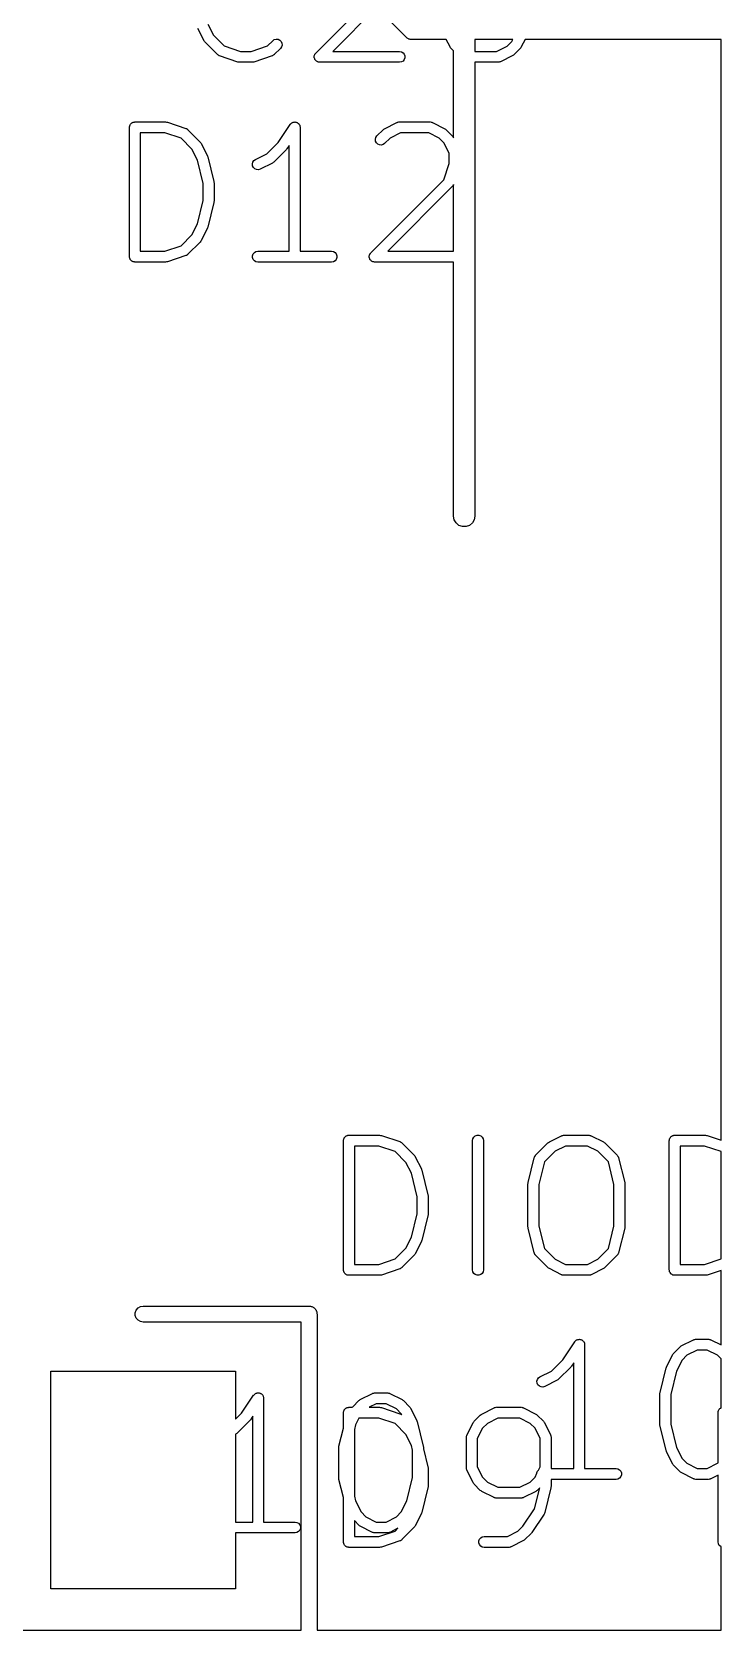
# Model space of a CAD drawing. Extents: x -2.2 to 89.1, y -78.6 to 9.2.
# Drawn here: x 46.46 to 52.9, y -34.4 to -19.48 of the extents above; entities that cross this region are included whole.
import ezdxf

# ---------------------------------------------------------------- set-up
doc = ezdxf.new("R2010")
doc.units = 0
doc.header["$MEASUREMENT"] = 0
doc.layers.add('BLACK', color=7, linetype='CONTINUOUS')

msp = doc.modelspace()

# ---------------------------------------------------------------- linework, layer by layer
at = {"layer": 'Black'}
for p, q in [((49.1129, -19.6766), (49.6094, -19.1801)), ((49.6813, -19.252), (49.2715, -19.6617)), ((49.9646, -19.5354), (49.6813, -19.252)), ((48.0693, -19.5629), (48.0118, -19.448)), ((48.1052, -19.4076), (48.1565, -19.5101)), ((48.1565, -19.5101), (48.2571, -19.6107)), ((49.9664, -19.5366), (49.9646, -19.5354)), ((49.9679, -19.5383), (49.9664, -19.5366)), ((49.9735, -19.5416), (49.9679, -19.5383)), ((49.9789, -19.5453), (49.9735, -19.5416)), ((48.0741, -19.5695), (48.0693, -19.5629)), ((48.0788, -19.5761), (48.0741, -19.5695)), ((48.1937, -19.691), (48.0788, -19.5761)), ((48.1961, -19.6927), (48.1937, -19.691)), ((48.198, -19.6949), (48.1961, -19.6927)), ((48.2571, -19.6107), (48.4102, -19.6617)), ((48.4102, -19.6617), (48.5086, -19.6617)), ((48.5086, -19.6617), (48.6618, -19.6107)), ((48.6618, -19.6107), (48.7108, -19.5617)), ((48.7108, -19.5617), (48.7252, -19.5516)), ((48.7228, -19.6927), (48.7208, -19.6949)), ((48.7252, -19.691), (48.7228, -19.6927)), ((48.7252, -19.5516), (48.7423, -19.547)), ((48.7826, -19.6336), (48.7252, -19.691)), ((48.7423, -19.547), (48.7598, -19.5486)), ((48.7598, -19.5486), (48.7758, -19.556)), ((48.7758, -19.556), (48.7883, -19.5685)), ((48.7927, -19.6191), (48.7826, -19.6336)), ((48.7883, -19.5685), (48.7958, -19.5845)), ((48.7973, -19.6021), (48.7927, -19.6191)), ((48.7958, -19.5845), (48.7973, -19.6021)), ((49.1011, -19.6975), (49.1028, -19.6911)), ((49.1028, -19.6911), (49.1041, -19.6893)), ((49.1041, -19.6893), (49.1049, -19.6871)), ((49.1049, -19.6871), (49.1091, -19.6821)), ((49.1091, -19.6821), (49.1129, -19.6766)), ((49.2715, -19.6617), (49.8957, -19.6617)), ((49.8957, -19.6617), (49.9131, -19.6648)), ((49.9131, -19.6648), (49.9284, -19.6736)), ((49.9284, -19.6736), (49.9397, -19.6871)), ((49.9397, -19.6871), (49.9458, -19.7037)), ((49.981, -19.5459), (49.9789, -19.5453)), ((49.9829, -19.547), (49.981, -19.5459)), ((49.9893, -19.5481), (49.9829, -19.547)), ((49.9956, -19.5498), (49.9893, -19.5481)), ((49.9978, -19.5496), (49.9956, -19.5498)), ((50, -19.55), (49.9978, -19.5496)), ((50.3322, -19.55), (50, -19.55)), ((50.3674, -19.6204), (50.3322, -19.55)), ((50.3722, -19.6269), (50.3674, -19.6204)), ((50.3769, -19.6336), (50.3722, -19.6269)), ((50.4, -19.6567), (50.3769, -19.6336)), ((50.4, -20.4677), (50.4, -19.6567)), ((50.6, -19.55), (50.6, -19.6617)), ((50.9544, -19.55), (50.6, -19.55)), ((50.6, -19.6617), (50.803, -19.6617)), ((50.803, -19.6617), (50.8998, -19.6133)), ((50.8998, -19.6133), (50.9456, -19.5676)), ((50.9456, -19.5676), (50.9544, -19.55)), ((50.9658, -19.691), (50.9591, -19.6957)), ((51.0233, -19.6336), (50.9658, -19.691)), ((51.0279, -19.6269), (51.0233, -19.6336)), ((51.0328, -19.6204), (51.0279, -19.6269)), ((51.068, -19.55), (51.0328, -19.6204)), ((52.9, -19.55), (51.068, -19.55)), ((52.9, -29.826), (52.9, -19.55)), ((48.2033, -19.6977), (48.198, -19.6949)), ((48.2081, -19.7011), (48.2033, -19.6977)), ((48.211, -19.7019), (48.2081, -19.7011)), ((48.2136, -19.7033), (48.211, -19.7019)), ((48.3859, -19.7607), (48.2136, -19.7033)), ((48.394, -19.7619), (48.3859, -19.7607)), ((48.402, -19.7633), (48.394, -19.7619)), ((48.5169, -19.7633), (48.402, -19.7633)), ((48.5249, -19.7619), (48.5169, -19.7633)), ((48.5329, -19.7607), (48.5249, -19.7619)), ((48.7053, -19.7033), (48.5329, -19.7607)), ((48.7079, -19.7019), (48.7053, -19.7033)), ((48.7107, -19.7011), (48.7079, -19.7019)), ((48.7156, -19.6977), (48.7107, -19.7011)), ((48.7208, -19.6949), (48.7156, -19.6977)), ((49.0983, -19.7081), (49.0988, -19.706)), ((49.0988, -19.7147), (49.0983, -19.7081)), ((49.0988, -19.7037), (49.1011, -19.6975)), ((49.0988, -19.706), (49.0988, -19.7037)), ((49.0988, -19.7214), (49.0988, -19.7147)), ((49.0996, -19.7235), (49.0988, -19.7214)), ((49.0998, -19.7257), (49.0996, -19.7235)), ((49.1026, -19.7317), (49.0998, -19.7257)), ((49.1049, -19.7379), (49.1026, -19.7317)), ((49.1063, -19.7397), (49.1049, -19.7379)), ((49.1072, -19.7417), (49.1063, -19.7397)), ((49.1119, -19.7464), (49.1072, -19.7417)), ((49.1162, -19.7515), (49.1119, -19.7464)), ((49.1181, -19.7526), (49.1162, -19.7515)), ((49.1197, -19.7542), (49.1181, -19.7526)), ((49.1257, -19.757), (49.1197, -19.7542)), ((49.1315, -19.7603), (49.1257, -19.757)), ((49.1337, -19.7607), (49.1315, -19.7603)), ((49.1357, -19.7616), (49.1337, -19.7607)), ((49.1423, -19.7622), (49.1357, -19.7616)), ((49.1489, -19.7633), (49.1423, -19.7622)), ((49.8957, -19.7633), (49.1489, -19.7633)), ((49.9131, -19.7603), (49.8957, -19.7633)), ((49.9284, -19.7515), (49.9131, -19.7603)), ((49.9397, -19.7379), (49.9284, -19.7515)), ((49.9458, -19.7214), (49.9397, -19.7379)), ((49.9458, -19.7037), (49.9458, -19.7214)), ((50.815, -19.7633), (50.6, -19.7633)), ((50.6, -19.7633), (50.6, -24)), ((50.8179, -19.7628), (50.815, -19.7633)), ((50.8208, -19.763), (50.8179, -19.7628)), ((50.8265, -19.7613), (50.8208, -19.763)), ((50.8324, -19.7603), (50.8265, -19.7613)), ((50.8349, -19.7588), (50.8324, -19.7603)), ((50.8377, -19.758), (50.8349, -19.7588)), ((50.9526, -19.7005), (50.8377, -19.758)), ((50.9591, -19.6957), (50.9526, -19.7005)), ((47.3715, -20.371), (47.3722, -20.3667)), ((47.3715, -21.5775), (47.3715, -20.371)), ((47.3722, -20.3622), (47.3738, -20.3581)), ((47.3722, -20.3667), (47.3722, -20.3622)), ((47.3738, -20.3581), (47.3745, -20.3537)), ((47.3745, -20.3537), (47.3767, -20.3498)), ((47.3767, -20.3498), (47.3783, -20.3456)), ((47.3783, -20.3456), (47.3811, -20.3422)), ((47.3811, -20.3422), (47.3833, -20.3384)), ((47.3833, -20.3384), (47.3868, -20.3355)), ((47.3868, -20.3355), (47.3896, -20.3321)), ((47.3896, -20.3321), (47.3935, -20.3299)), ((47.3935, -20.3299), (47.3969, -20.3271)), ((47.3969, -20.3271), (47.401, -20.3255)), ((47.401, -20.3255), (47.4049, -20.3233)), ((47.4049, -20.3233), (47.4093, -20.3225)), ((47.4093, -20.3225), (47.4134, -20.321)), ((47.4134, -20.321), (47.4179, -20.321)), ((47.4179, -20.321), (47.4223, -20.3202)), ((47.4223, -20.3202), (47.7095, -20.3202)), ((47.4731, -20.4218), (47.4731, -21.5267)), ((47.7013, -20.4218), (47.4731, -20.4218)), ((47.8544, -20.4729), (47.7013, -20.4218)), ((47.7095, -20.3202), (47.7175, -20.3217)), ((47.7175, -20.3217), (47.7256, -20.3229)), ((47.7256, -20.3229), (47.8979, -20.3803)), ((47.8979, -20.3803), (47.9005, -20.3817)), ((47.9005, -20.3817), (47.9033, -20.3825)), ((47.9033, -20.3825), (47.9082, -20.3859)), ((47.9082, -20.3859), (47.9135, -20.3887)), ((47.9135, -20.3887), (47.9154, -20.3909)), ((47.9154, -20.3909), (47.9178, -20.3926)), ((47.9178, -20.3926), (48.0327, -20.5075)), ((48.7616, -20.511), (48.8738, -20.3429)), ((48.8738, -20.3429), (48.8757, -20.3408)), ((48.8757, -20.3408), (48.8771, -20.3384)), ((48.8771, -20.3384), (48.8818, -20.3345)), ((48.8818, -20.3345), (48.8859, -20.3301)), ((48.8859, -20.3301), (48.8885, -20.3289)), ((48.8885, -20.3289), (48.8906, -20.3271)), ((48.8906, -20.3271), (48.8963, -20.325)), ((48.8963, -20.325), (48.9018, -20.3223)), ((48.9018, -20.3223), (48.9046, -20.322)), ((48.9046, -20.322), (48.9072, -20.321)), ((48.9072, -20.321), (48.9133, -20.321)), ((48.9133, -20.321), (48.9193, -20.3204)), ((48.9193, -20.3204), (48.922, -20.321)), ((48.922, -20.321), (48.9248, -20.321)), ((48.9248, -20.321), (48.9305, -20.3231)), ((48.9305, -20.3231), (48.9364, -20.3245)), ((48.9364, -20.3245), (48.9388, -20.3261)), ((48.9388, -20.3261), (48.9414, -20.3271)), ((48.9414, -20.3271), (48.9461, -20.331)), ((48.9461, -20.331), (48.9511, -20.3343)), ((48.9511, -20.3343), (48.9528, -20.3366)), ((48.9528, -20.3366), (48.9549, -20.3384)), ((48.9549, -20.3384), (48.958, -20.3436)), ((48.958, -20.3436), (48.9616, -20.3485)), ((48.9616, -20.3485), (48.9624, -20.3512)), ((48.9624, -20.3512), (48.9638, -20.3537)), ((48.9638, -20.3537), (48.9648, -20.3596)), ((48.9648, -20.3596), (48.9665, -20.3655)), ((48.9665, -20.3655), (48.9663, -20.3683)), ((48.9663, -20.3683), (48.9668, -20.371)), ((48.9668, -20.371), (48.9668, -21.5267)), ((49.6844, -20.45), (49.7419, -20.3926)), ((49.7419, -20.3926), (49.7486, -20.3879)), ((49.7486, -20.3879), (49.7551, -20.3831)), ((49.7551, -20.3831), (49.87, -20.3256)), ((49.9047, -20.4218), (49.8079, -20.4703)), ((49.87, -20.3256), (49.8728, -20.3248)), ((49.8728, -20.3248), (49.8753, -20.3233)), ((49.8753, -20.3233), (49.8812, -20.3223)), ((49.8812, -20.3223), (49.8869, -20.3206)), ((49.8869, -20.3206), (49.8898, -20.3208)), ((49.8898, -20.3208), (49.8927, -20.3202)), ((49.8927, -20.3202), (50.18, -20.3202)), ((50.168, -20.4218), (49.9047, -20.4218)), ((50.2648, -20.4703), (50.168, -20.4218)), ((50.18, -20.3202), (50.1829, -20.3208)), ((50.1829, -20.3208), (50.1858, -20.3206)), ((50.1858, -20.3206), (50.1915, -20.3223)), ((50.1915, -20.3223), (50.1974, -20.3233)), ((50.1974, -20.3233), (50.1999, -20.3248)), ((50.1999, -20.3248), (50.2027, -20.3256)), ((50.2027, -20.3256), (50.3176, -20.3831)), ((50.3176, -20.3831), (50.3241, -20.3879)), ((50.3241, -20.3879), (50.3308, -20.3926)), ((50.3308, -20.3926), (50.3883, -20.45)), ((47.955, -20.5735), (47.8544, -20.4729)), ((48.0063, -20.676), (47.955, -20.5735)), ((48.0327, -20.5075), (48.0374, -20.5142)), ((48.0374, -20.5142), (48.0422, -20.5207)), ((48.0422, -20.5207), (48.0997, -20.6356)), ((48.6561, -20.6166), (48.7616, -20.511)), ((48.837, -20.5793), (48.7221, -20.6942)), ((48.8399, -20.5752), (48.837, -20.5793)), ((48.8434, -20.5716), (48.8399, -20.5752)), ((48.8652, -20.5388), (48.8434, -20.5716)), ((48.8652, -21.5267), (48.8652, -20.5388)), ((49.6698, -20.4815), (49.6743, -20.4645)), ((49.6713, -20.4991), (49.6698, -20.4815)), ((49.6787, -20.5151), (49.6713, -20.4991)), ((49.6743, -20.4645), (49.6844, -20.45)), ((49.6912, -20.5276), (49.6787, -20.5151)), ((49.7072, -20.535), (49.6912, -20.5276)), ((49.7248, -20.5366), (49.7072, -20.535)), ((49.7418, -20.532), (49.7248, -20.5366)), ((49.7563, -20.5219), (49.7418, -20.532)), ((49.8079, -20.4703), (49.7563, -20.5219)), ((50.3106, -20.516), (50.2648, -20.4703)), ((50.359, -20.6128), (50.3106, -20.516)), ((50.3883, -20.45), (50.3929, -20.4567)), ((50.3929, -20.4567), (50.3978, -20.4632)), ((50.3978, -20.4632), (50.4, -20.4677)), ((48.0609, -20.8944), (48.0063, -20.676)), ((48.0997, -20.6356), (48.1013, -20.6409)), ((48.1013, -20.6409), (48.1035, -20.646)), ((48.1035, -20.646), (48.161, -20.8758)), ((48.5206, -20.7127), (48.5247, -20.6956)), ((48.5226, -20.7302), (48.5206, -20.7127)), ((48.5305, -20.746), (48.5226, -20.7302)), ((48.5247, -20.6956), (48.5344, -20.6808)), ((48.5344, -20.6808), (48.5486, -20.6703)), ((48.5486, -20.6703), (48.6561, -20.6166)), ((48.7089, -20.7037), (48.594, -20.7612)), ((48.7155, -20.6989), (48.7089, -20.7037)), ((48.7221, -20.6942), (48.7155, -20.6989)), ((50.3079, -20.8607), (50.359, -20.7075)), ((50.359, -20.7075), (50.359, -20.6128)), ((48.161, -20.8758), (48.1614, -20.882)), ((48.1614, -20.882), (48.1625, -20.8881)), ((48.5433, -20.7582), (48.5305, -20.746)), ((48.5595, -20.7652), (48.5433, -20.7582)), ((48.5771, -20.7662), (48.5595, -20.7652)), ((48.594, -20.7612), (48.5771, -20.7662)), ((49.627, -21.5416), (50.3079, -20.8607)), ((48.0609, -21.0542), (48.0609, -20.8944)), ((48.1625, -20.8881), (48.1625, -21.0605)), ((50.3883, -20.924), (49.7855, -21.5267)), ((50.3899, -20.9216), (50.3883, -20.924)), ((50.3921, -20.9197), (50.3899, -20.9216)), ((50.395, -20.9145), (50.3921, -20.9197)), ((50.3984, -20.9096), (50.395, -20.9145)), ((50.3991, -20.9068), (50.3984, -20.9096)), ((50.4, -20.9052), (50.3991, -20.9068)), ((50.4, -21.5267), (50.4, -20.9052)), ((48.0063, -21.2726), (48.0609, -21.0542)), ((48.161, -21.0728), (48.1035, -21.3026)), ((48.1614, -21.0666), (48.161, -21.0728)), ((48.1625, -21.0605), (48.1614, -21.0666)), ((47.955, -21.3751), (48.0063, -21.2726)), ((48.0997, -21.313), (48.0422, -21.4279)), ((48.1013, -21.3077), (48.0997, -21.313)), ((48.1035, -21.3026), (48.1013, -21.3077)), ((47.7013, -21.5267), (47.8544, -21.4757)), ((47.8544, -21.4757), (47.955, -21.3751)), ((48.0327, -21.4411), (47.9178, -21.556)), ((48.0374, -21.4344), (48.0327, -21.4411)), ((48.0422, -21.4279), (48.0374, -21.4344)), ((47.3722, -21.5819), (47.3715, -21.5775)), ((47.3722, -21.5864), (47.3722, -21.5819)), ((47.3738, -21.5905), (47.3722, -21.5864)), ((47.3745, -21.5949), (47.3738, -21.5905)), ((47.3767, -21.5988), (47.3745, -21.5949)), ((47.3783, -21.6029), (47.3767, -21.5988)), ((47.3811, -21.6064), (47.3783, -21.6029)), ((47.3833, -21.6102), (47.3811, -21.6064)), ((47.3868, -21.6131), (47.3833, -21.6102)), ((47.3896, -21.6165), (47.3868, -21.6131)), ((47.3935, -21.6187), (47.3896, -21.6165)), ((47.3969, -21.6215), (47.3935, -21.6187)), ((47.401, -21.6231), (47.3969, -21.6215)), ((47.4049, -21.6253), (47.401, -21.6231)), ((47.4093, -21.6261), (47.4049, -21.6253)), ((47.4134, -21.6276), (47.4093, -21.6261)), ((47.4179, -21.6276), (47.4134, -21.6276)), ((47.4223, -21.6283), (47.4179, -21.6276)), ((47.7095, -21.6283), (47.4223, -21.6283)), ((47.4731, -21.5267), (47.7013, -21.5267)), ((47.7175, -21.6269), (47.7095, -21.6283)), ((47.7256, -21.6257), (47.7175, -21.6269)), ((47.8979, -21.5683), (47.7256, -21.6257)), ((47.9005, -21.5669), (47.8979, -21.5683)), ((47.9033, -21.5661), (47.9005, -21.5669)), ((47.9082, -21.5627), (47.9033, -21.5661)), ((47.9135, -21.5599), (47.9082, -21.5627)), ((47.9154, -21.5577), (47.9135, -21.5599)), ((47.9178, -21.556), (47.9154, -21.5577)), ((48.5213, -21.5687), (48.5273, -21.5521)), ((48.5213, -21.5864), (48.5213, -21.5687)), ((48.5273, -21.6029), (48.5213, -21.5864)), ((48.5273, -21.5521), (48.5387, -21.5386)), ((48.5387, -21.6165), (48.5273, -21.6029)), ((48.5387, -21.5386), (48.5539, -21.5298)), ((48.5539, -21.6253), (48.5387, -21.6165)), ((48.5539, -21.5298), (48.5713, -21.5267)), ((48.5713, -21.6283), (48.5539, -21.6253)), ((48.5713, -21.5267), (48.8652, -21.5267)), ((49.2607, -21.6283), (48.5713, -21.6283)), ((48.9668, -21.5267), (49.2607, -21.5267)), ((49.2607, -21.5267), (49.2781, -21.5298)), ((49.2781, -21.6253), (49.2607, -21.6283)), ((49.2781, -21.5298), (49.2934, -21.5386)), ((49.2934, -21.6165), (49.2781, -21.6253)), ((49.2934, -21.5386), (49.3047, -21.5521)), ((49.3047, -21.6029), (49.2934, -21.6165)), ((49.3047, -21.5521), (49.3108, -21.5687)), ((49.3108, -21.5864), (49.3047, -21.6029)), ((49.3108, -21.5687), (49.3108, -21.5864)), ((49.6123, -21.5731), (49.6129, -21.571)), ((49.6129, -21.5797), (49.6123, -21.5731)), ((49.6129, -21.5687), (49.6151, -21.5625)), ((49.6129, -21.571), (49.6129, -21.5687)), ((49.6129, -21.5864), (49.6129, -21.5797)), ((49.6136, -21.5885), (49.6129, -21.5864)), ((49.6138, -21.5907), (49.6136, -21.5885)), ((49.6166, -21.5967), (49.6138, -21.5907)), ((49.6151, -21.5625), (49.6169, -21.5561)), ((49.6189, -21.6029), (49.6166, -21.5967)), ((49.6169, -21.5561), (49.6181, -21.5543)), ((49.6181, -21.5543), (49.6189, -21.5521)), ((49.6189, -21.5521), (49.6232, -21.5471)), ((49.6203, -21.6047), (49.6189, -21.6029)), ((49.6213, -21.6067), (49.6203, -21.6047)), ((49.626, -21.6114), (49.6213, -21.6067)), ((49.6232, -21.5471), (49.627, -21.5416)), ((49.6303, -21.6165), (49.626, -21.6114)), ((49.6322, -21.6176), (49.6303, -21.6165)), ((49.6338, -21.6192), (49.6322, -21.6176)), ((49.6398, -21.622), (49.6338, -21.6192)), ((49.6455, -21.6253), (49.6398, -21.622)), ((49.6477, -21.6257), (49.6455, -21.6253)), ((49.6498, -21.6266), (49.6477, -21.6257)), ((49.6564, -21.6272), (49.6498, -21.6266)), ((49.6629, -21.6283), (49.6564, -21.6272)), ((50.4, -21.6283), (49.6629, -21.6283)), ((49.7855, -21.5267), (50.4, -21.5267)), ((50.4, -24), (50.4, -21.6283)), ((50.406, -24.0342), (50.4, -24)), ((50.6, -24), (50.594, -24.0342)), ((50.4234, -24.0643), (50.406, -24.0342)), ((50.45, -24.0866), (50.4234, -24.0643)), ((50.4826, -24.0985), (50.45, -24.0866)), ((50.5174, -24.0985), (50.4826, -24.0985)), ((50.55, -24.0866), (50.5174, -24.0985)), ((50.5766, -24.0643), (50.55, -24.0866)), ((50.594, -24.0342), (50.5766, -24.0643)), ((49.3715, -29.831), (49.3722, -29.8267)), ((49.3715, -31.0375), (49.3715, -29.831)), ((49.3722, -29.8222), (49.3738, -29.8181)), ((49.3722, -29.8267), (49.3722, -29.8222)), ((49.3738, -29.8181), (49.3745, -29.8137)), ((49.3745, -29.8137), (49.3767, -29.8098)), ((49.3767, -29.8098), (49.3783, -29.8056)), ((49.3783, -29.8056), (49.3811, -29.8022)), ((49.3811, -29.8022), (49.3833, -29.7984)), ((49.3833, -29.7984), (49.3868, -29.7955)), ((49.3868, -29.7955), (49.3896, -29.7921)), ((49.3896, -29.7921), (49.3935, -29.7899)), ((49.3935, -29.7899), (49.3969, -29.7871)), ((49.3969, -29.7871), (49.401, -29.7855)), ((49.401, -29.7855), (49.4049, -29.7833)), ((49.4049, -29.7833), (49.4093, -29.7825)), ((49.4093, -29.7825), (49.4134, -29.781)), ((49.4134, -29.781), (49.4179, -29.781)), ((49.4179, -29.781), (49.4223, -29.7802)), ((49.4223, -29.7802), (49.7095, -29.7802)), ((49.7095, -29.7802), (49.7175, -29.7817)), ((49.7175, -29.7817), (49.7256, -29.7829)), ((49.7256, -29.7829), (49.8979, -29.8403)), ((50.578, -29.831), (50.581, -29.8137)), ((50.578, -31.0375), (50.578, -29.831)), ((50.581, -29.8137), (50.5898, -29.7984)), ((50.5898, -29.7984), (50.6034, -29.7871)), ((50.6034, -29.7871), (50.6199, -29.781)), ((50.6199, -29.781), (50.6376, -29.781)), ((50.6376, -29.781), (50.6542, -29.7871)), ((50.6542, -29.7871), (50.6677, -29.7984)), ((50.6677, -29.7984), (50.6765, -29.8137)), ((50.6765, -29.8137), (50.6796, -29.831)), ((50.6796, -29.831), (50.6796, -31.0375)), ((51.2955, -29.8431), (51.4104, -29.7856)), ((51.4104, -29.7856), (51.4132, -29.7848)), ((51.4132, -29.7848), (51.4157, -29.7833)), ((51.4157, -29.7833), (51.4216, -29.7823)), ((51.4216, -29.7823), (51.4273, -29.7806)), ((51.4273, -29.7806), (51.4302, -29.7808)), ((51.4302, -29.7808), (51.4331, -29.7802)), ((51.4331, -29.7802), (51.6629, -29.7802)), ((51.6629, -29.7802), (51.6658, -29.7808)), ((51.6658, -29.7808), (51.6687, -29.7806)), ((51.6687, -29.7806), (51.6744, -29.7823)), ((51.6744, -29.7823), (51.6803, -29.7833)), ((51.6803, -29.7833), (51.6828, -29.7848)), ((51.6828, -29.7848), (51.6856, -29.7856)), ((51.6856, -29.7856), (51.8005, -29.8431)), ((52.4164, -29.831), (52.4172, -29.8267)), ((52.4164, -31.0375), (52.4164, -29.831)), ((52.4172, -29.8222), (52.4187, -29.8181)), ((52.4172, -29.8267), (52.4172, -29.8222)), ((52.4187, -29.8181), (52.4195, -29.8137)), ((52.4195, -29.8137), (52.4217, -29.8098)), ((52.4217, -29.8098), (52.4232, -29.8056)), ((52.4232, -29.8056), (52.4261, -29.8022)), ((52.4261, -29.8022), (52.4283, -29.7984)), ((52.4283, -29.7984), (52.4317, -29.7955)), ((52.4317, -29.7955), (52.4346, -29.7921)), ((52.4346, -29.7921), (52.4384, -29.7899)), ((52.4384, -29.7899), (52.4418, -29.7871)), ((52.4418, -29.7871), (52.446, -29.7855)), ((52.446, -29.7855), (52.4499, -29.7833)), ((52.4499, -29.7833), (52.4542, -29.7825)), ((52.4542, -29.7825), (52.4584, -29.781)), ((52.4584, -29.781), (52.4629, -29.781)), ((52.4629, -29.781), (52.4672, -29.7802)), ((52.4672, -29.7802), (52.7545, -29.7802)), ((52.7545, -29.7802), (52.7625, -29.7817)), ((52.7625, -29.7817), (52.7706, -29.7829)), ((52.7706, -29.7829), (52.9, -29.826)), ((49.4731, -29.8818), (49.4731, -30.9867)), ((49.7013, -29.8818), (49.4731, -29.8818)), ((49.8544, -29.9329), (49.7013, -29.8818)), ((49.955, -30.0335), (49.8544, -29.9329)), ((49.8979, -29.8403), (49.9005, -29.8417)), ((49.9005, -29.8417), (49.9033, -29.8425)), ((49.9033, -29.8425), (49.9082, -29.8459)), ((49.9082, -29.8459), (49.9135, -29.8487)), ((49.9135, -29.8487), (49.9154, -29.8509)), ((49.9154, -29.8509), (49.9178, -29.8526)), ((49.9178, -29.8526), (50.0327, -29.9675)), ((50.0327, -29.9675), (50.0374, -29.9742)), ((50.0374, -29.9742), (50.0422, -29.9807)), ((50.0422, -29.9807), (50.0997, -30.0956)), ((51.154, -29.9911), (51.156, -29.9866)), ((51.156, -29.9866), (51.1572, -29.9819)), ((51.1572, -29.9819), (51.1595, -29.9786)), ((51.1595, -29.9786), (51.1612, -29.975)), ((51.1612, -29.975), (51.1646, -29.9715)), ((51.1646, -29.9715), (51.1674, -29.9675)), ((51.1674, -29.9675), (51.2823, -29.8526)), ((51.3483, -29.9302), (51.2492, -30.0294)), ((51.2823, -29.8526), (51.2889, -29.8479)), ((51.2889, -29.8479), (51.2955, -29.8431)), ((51.4451, -29.8818), (51.3483, -29.9302)), ((51.6509, -29.8818), (51.4451, -29.8818)), ((51.7477, -29.9303), (51.6509, -29.8818)), ((51.8468, -30.0294), (51.7477, -29.9303)), ((51.8005, -29.8431), (51.8071, -29.8479)), ((51.8071, -29.8479), (51.8137, -29.8526)), ((51.8137, -29.8526), (51.9286, -29.9675)), ((51.9286, -29.9675), (51.9314, -29.9715)), ((51.9314, -29.9715), (51.9348, -29.975)), ((51.9348, -29.975), (51.9364, -29.9786)), ((51.9364, -29.9786), (51.9388, -29.9819)), ((51.9388, -29.9819), (51.94, -29.9866)), ((51.94, -29.9866), (51.942, -29.9911)), ((52.518, -29.8818), (52.518, -30.9867)), ((52.7463, -29.8818), (52.518, -29.8818)), ((52.8994, -29.9329), (52.7463, -29.8818)), ((52.9, -29.9335), (52.8994, -29.9329)), ((52.9, -30.9351), (52.9, -29.9335)), ((50.0063, -30.136), (49.955, -30.0335)), ((50.0609, -30.3544), (50.0063, -30.136)), ((50.0997, -30.0956), (50.1013, -30.1009)), ((50.1013, -30.1009), (50.1035, -30.106)), ((50.1035, -30.106), (50.161, -30.3358)), ((51.0966, -30.2209), (51.154, -29.9911)), ((51.2492, -30.0294), (51.1966, -30.2395)), ((51.8994, -30.2395), (51.8468, -30.0294)), ((51.942, -29.9911), (51.9994, -30.2209)), ((51.095, -30.2332), (51.0961, -30.2271)), ((51.095, -30.6354), (51.095, -30.2332)), ((51.0961, -30.2271), (51.0966, -30.2209)), ((51.1966, -30.2395), (51.1966, -30.6291)), ((51.8994, -30.6291), (51.8994, -30.2395)), ((51.9994, -30.2209), (51.9999, -30.2271)), ((51.9999, -30.2271), (52.001, -30.2332)), ((52.001, -30.2332), (52.001, -30.6354)), ((50.0609, -30.5142), (50.0609, -30.3544)), ((50.161, -30.3358), (50.1614, -30.342)), ((50.1614, -30.342), (50.1625, -30.3481)), ((50.1625, -30.3481), (50.1625, -30.5205)), ((50.0063, -30.7326), (50.0609, -30.5142)), ((50.161, -30.5328), (50.1035, -30.7626)), ((50.1614, -30.5266), (50.161, -30.5328)), ((50.1625, -30.5205), (50.1614, -30.5266)), ((49.955, -30.8351), (50.0063, -30.7326)), ((51.0961, -30.6415), (51.095, -30.6354)), ((51.0966, -30.6477), (51.0961, -30.6415)), ((51.154, -30.8775), (51.0966, -30.6477)), ((51.1966, -30.6291), (51.2492, -30.8392)), ((51.8468, -30.8392), (51.8994, -30.6291)), ((51.9994, -30.6477), (51.942, -30.8775)), ((51.9999, -30.6415), (51.9994, -30.6477)), ((52.001, -30.6354), (51.9999, -30.6415)), ((49.8544, -30.9357), (49.955, -30.8351)), ((50.0997, -30.773), (50.0422, -30.8879)), ((50.1013, -30.7677), (50.0997, -30.773)), ((50.1035, -30.7626), (50.1013, -30.7677)), ((51.156, -30.882), (51.154, -30.8775)), ((51.1572, -30.8867), (51.156, -30.882)), ((51.2492, -30.8392), (51.3483, -30.9383)), ((51.7477, -30.9383), (51.8468, -30.8392)), ((51.94, -30.882), (51.9388, -30.8867)), ((51.942, -30.8775), (51.94, -30.882)), ((49.4731, -30.9867), (49.7013, -30.9867)), ((49.7013, -30.9867), (49.8544, -30.9357)), ((49.8979, -31.0283), (49.7256, -31.0857)), ((49.9005, -31.0269), (49.8979, -31.0283)), ((49.9033, -31.0261), (49.9005, -31.0269)), ((49.9082, -31.0227), (49.9033, -31.0261)), ((49.9135, -31.0199), (49.9082, -31.0227)), ((49.9154, -31.0177), (49.9135, -31.0199)), ((49.9178, -31.016), (49.9154, -31.0177)), ((50.0327, -30.9011), (49.9178, -31.016)), ((50.0374, -30.8944), (50.0327, -30.9011)), ((50.0422, -30.8879), (50.0374, -30.8944)), ((51.1595, -30.8899), (51.1572, -30.8867)), ((51.1612, -30.8936), (51.1595, -30.8899)), ((51.1646, -30.8971), (51.1612, -30.8936)), ((51.1674, -30.9011), (51.1646, -30.8971)), ((51.2823, -31.016), (51.1674, -30.9011)), ((51.2889, -31.0207), (51.2823, -31.016)), ((51.2955, -31.0255), (51.2889, -31.0207)), ((51.4104, -31.083), (51.2955, -31.0255)), ((51.3483, -30.9383), (51.4451, -30.9867)), ((51.4451, -30.9867), (51.6509, -30.9867)), ((51.6509, -30.9867), (51.7477, -30.9383)), ((51.8005, -31.0255), (51.6856, -31.083)), ((51.8071, -31.0207), (51.8005, -31.0255)), ((51.8137, -31.016), (51.8071, -31.0207)), ((51.9286, -30.9011), (51.8137, -31.016)), ((51.9314, -30.8971), (51.9286, -30.9011)), ((51.9348, -30.8936), (51.9314, -30.8971)), ((51.9364, -30.89), (51.9348, -30.8936)), ((51.9388, -30.8867), (51.9364, -30.89)), ((52.518, -30.9867), (52.7463, -30.9867)), ((52.7463, -30.9867), (52.8994, -30.9357)), ((52.8994, -30.9357), (52.9, -30.9351)), ((49.3722, -31.0419), (49.3715, -31.0375)), ((49.3722, -31.0464), (49.3722, -31.0419)), ((49.3738, -31.0505), (49.3722, -31.0464)), ((49.3745, -31.0549), (49.3738, -31.0505)), ((49.3767, -31.0588), (49.3745, -31.0549)), ((49.3783, -31.0629), (49.3767, -31.0588)), ((49.3811, -31.0664), (49.3783, -31.0629)), ((49.3833, -31.0702), (49.3811, -31.0664)), ((49.3868, -31.0731), (49.3833, -31.0702)), ((49.3896, -31.0765), (49.3868, -31.0731)), ((49.3935, -31.0787), (49.3896, -31.0765)), ((49.3969, -31.0815), (49.3935, -31.0787)), ((49.401, -31.0831), (49.3969, -31.0815)), ((49.4049, -31.0853), (49.401, -31.0831)), ((49.4093, -31.0861), (49.4049, -31.0853)), ((49.4134, -31.0876), (49.4093, -31.0861)), ((49.4179, -31.0876), (49.4134, -31.0876)), ((49.4223, -31.0883), (49.4179, -31.0876)), ((49.7095, -31.0883), (49.4223, -31.0883)), ((49.7175, -31.0869), (49.7095, -31.0883)), ((49.7256, -31.0857), (49.7175, -31.0869)), ((50.581, -31.0549), (50.578, -31.0375)), ((50.5898, -31.0702), (50.581, -31.0549)), ((50.6034, -31.0815), (50.5898, -31.0702)), ((50.6199, -31.0876), (50.6034, -31.0815)), ((50.6376, -31.0876), (50.6199, -31.0876)), ((50.6542, -31.0815), (50.6376, -31.0876)), ((50.6677, -31.0702), (50.6542, -31.0815)), ((50.6765, -31.0549), (50.6677, -31.0702)), ((50.6796, -31.0375), (50.6765, -31.0549)), ((51.4132, -31.0838), (51.4104, -31.083)), ((51.4157, -31.0853), (51.4132, -31.0838)), ((51.4216, -31.0863), (51.4157, -31.0853)), ((51.4273, -31.088), (51.4216, -31.0863)), ((51.4302, -31.0878), (51.4273, -31.088)), ((51.4331, -31.0883), (51.4302, -31.0878)), ((51.6629, -31.0883), (51.4331, -31.0883)), ((51.6658, -31.0878), (51.6629, -31.0883)), ((51.6687, -31.088), (51.6658, -31.0878)), ((51.6744, -31.0863), (51.6687, -31.088)), ((51.6803, -31.0853), (51.6744, -31.0863)), ((51.6828, -31.0838), (51.6803, -31.0853)), ((51.6856, -31.083), (51.6828, -31.0838)), ((52.4172, -31.0419), (52.4164, -31.0375)), ((52.4172, -31.0464), (52.4172, -31.0419)), ((52.4187, -31.0505), (52.4172, -31.0464)), ((52.4195, -31.0549), (52.4187, -31.0505)), ((52.4217, -31.0588), (52.4195, -31.0549)), ((52.4232, -31.0629), (52.4217, -31.0588)), ((52.4261, -31.0664), (52.4232, -31.0629)), ((52.4283, -31.0702), (52.4261, -31.0664)), ((52.4317, -31.0731), (52.4283, -31.0702)), ((52.4346, -31.0765), (52.4317, -31.0731)), ((52.4384, -31.0787), (52.4346, -31.0765)), ((52.4418, -31.0815), (52.4384, -31.0787)), ((52.446, -31.0831), (52.4418, -31.0815)), ((52.4499, -31.0853), (52.446, -31.0831)), ((52.4542, -31.0861), (52.4499, -31.0853)), ((52.4584, -31.0876), (52.4542, -31.0861)), ((52.4629, -31.0876), (52.4584, -31.0876)), ((52.4672, -31.0883), (52.4629, -31.0876)), ((52.7545, -31.0883), (52.4672, -31.0883)), ((52.7625, -31.0869), (52.7545, -31.0883)), ((52.7706, -31.0857), (52.7625, -31.0869)), ((52.9, -31.0426), (52.7706, -31.0857)), ((52.9, -31.7387), (52.9, -31.0426)), ((47.4261, -31.437), (47.435, -31.4125)), ((47.4261, -31.463), (47.4261, -31.437)), ((47.435, -31.4875), (47.4261, -31.463)), ((47.435, -31.4125), (47.4518, -31.3925)), ((47.4518, -31.3925), (47.4743, -31.3795)), ((47.4743, -31.3795), (47.5, -31.375)), ((47.5, -31.375), (49.05, -31.375)), ((49.05, -31.375), (49.0565, -31.3761)), ((49.0565, -31.3761), (49.063, -31.3761)), ((49.063, -31.3761), (49.0692, -31.3784)), ((49.0692, -31.3784), (49.0757, -31.3795)), ((49.0757, -31.3795), (49.0813, -31.3828)), ((49.0813, -31.3828), (49.0875, -31.385)), ((49.0875, -31.385), (49.0925, -31.3893)), ((49.0925, -31.3893), (49.0982, -31.3925)), ((49.0982, -31.3925), (49.1024, -31.3976)), ((49.1024, -31.3976), (49.1075, -31.4018)), ((49.1075, -31.4018), (49.1107, -31.4075)), ((49.1107, -31.4075), (49.115, -31.4125)), ((49.115, -31.4125), (49.1172, -31.4187)), ((49.1172, -31.4187), (49.1205, -31.4243)), ((49.1205, -31.4243), (49.1216, -31.4308)), ((49.1216, -31.4308), (49.1239, -31.437)), ((49.1239, -31.437), (49.1239, -31.4435)), ((49.1239, -31.4435), (49.125, -31.45)), ((49.125, -31.45), (49.125, -34.4)), ((47.4518, -31.5075), (47.435, -31.4875)), ((47.4743, -31.5205), (47.4518, -31.5075)), ((47.5, -31.525), (47.4743, -31.5205)), ((48.975, -31.525), (47.5, -31.525)), ((48.975, -34.4), (48.975, -31.525)), ((51.4201, -31.876), (51.5323, -31.7079)), ((51.5323, -31.7079), (51.5342, -31.7058)), ((51.5342, -31.7058), (51.5356, -31.7034)), ((51.5356, -31.7034), (51.5403, -31.6995)), ((51.5403, -31.6995), (51.5444, -31.6951)), ((51.5444, -31.6951), (51.547, -31.6939)), ((51.547, -31.6939), (51.5491, -31.6921)), ((51.5491, -31.6921), (51.5548, -31.69)), ((51.5548, -31.69), (51.5603, -31.6873)), ((51.5603, -31.6873), (51.5631, -31.687)), ((51.5631, -31.687), (51.5657, -31.686)), ((51.5657, -31.686), (51.5718, -31.686)), ((51.5718, -31.686), (51.5778, -31.6854)), ((51.5778, -31.6854), (51.5805, -31.686)), ((51.5805, -31.686), (51.5833, -31.686)), ((51.5833, -31.686), (51.589, -31.6881)), ((51.589, -31.6881), (51.5949, -31.6895)), ((51.5949, -31.6895), (51.5973, -31.6911)), ((51.5973, -31.6911), (51.5999, -31.6921)), ((51.5999, -31.6921), (51.6046, -31.696)), ((51.6046, -31.696), (51.6096, -31.6993)), ((51.6096, -31.6993), (51.6113, -31.7016)), ((51.6113, -31.7016), (51.6134, -31.7034)), ((51.6134, -31.7034), (51.6165, -31.7086)), ((51.6165, -31.7086), (51.6201, -31.7135)), ((51.6201, -31.7135), (51.6209, -31.7162)), ((51.6209, -31.7162), (51.6223, -31.7187)), ((51.6223, -31.7187), (51.6233, -31.7246)), ((51.6233, -31.7246), (51.625, -31.7305)), ((51.625, -31.7305), (51.6248, -31.7333)), ((51.6248, -31.7333), (51.6253, -31.736)), ((51.6253, -31.736), (51.6253, -32.8917)), ((52.4578, -31.815), (52.5153, -31.7576)), ((52.5153, -31.7576), (52.522, -31.7529)), ((52.522, -31.7529), (52.5285, -31.7481)), ((52.5285, -31.7481), (52.6434, -31.6906)), ((52.6434, -31.6906), (52.6462, -31.6898)), ((52.6462, -31.6898), (52.6487, -31.6883)), ((52.6487, -31.6883), (52.6546, -31.6873)), ((52.6546, -31.6873), (52.6603, -31.6856)), ((52.6603, -31.6856), (52.6632, -31.6858)), ((52.6632, -31.6858), (52.6661, -31.6852)), ((52.6661, -31.6852), (52.781, -31.6852)), ((52.781, -31.6852), (52.7839, -31.6858)), ((52.7839, -31.6858), (52.7868, -31.6856)), ((52.7868, -31.6856), (52.7925, -31.6873)), ((52.7925, -31.6873), (52.7984, -31.6883)), ((52.7984, -31.6883), (52.8009, -31.6898)), ((52.8009, -31.6898), (52.8037, -31.6906)), ((52.8037, -31.6906), (52.9, -31.7387)), ((51.3146, -31.9816), (51.4201, -31.876)), ((51.5237, -31.9038), (51.5019, -31.9366)), ((51.5237, -32.8917), (51.5237, -31.9038)), ((52.3909, -31.9431), (52.4483, -31.8282)), ((52.4483, -31.8282), (52.4532, -31.8217)), ((52.4532, -31.8217), (52.4578, -31.815)), ((52.5355, -31.881), (52.4842, -31.9836)), ((52.5813, -31.8352), (52.5355, -31.881)), ((52.6781, -31.7868), (52.5813, -31.8352)), ((52.769, -31.7868), (52.6781, -31.7868)), ((52.8658, -31.8353), (52.769, -31.7868)), ((52.9, -31.8694), (52.8658, -31.8353)), ((52.9, -32.3259), (52.9, -31.8694)), ((46.6364, -34.016), (46.6364, -31.984)), ((46.6364, -31.984), (48.3636, -31.984)), ((48.3636, -31.984), (48.3636, -32.4326)), ((51.1791, -32.0777), (51.1832, -32.0606)), ((51.1811, -32.0952), (51.1791, -32.0777)), ((51.1832, -32.0606), (51.1929, -32.0458)), ((51.1929, -32.0458), (51.2071, -32.0353)), ((51.2071, -32.0353), (51.3146, -31.9816)), ((51.3674, -32.0687), (51.2525, -32.1262)), ((51.374, -32.0639), (51.3674, -32.0687)), ((51.3806, -32.0592), (51.374, -32.0639)), ((51.4955, -31.9443), (51.3806, -32.0592)), ((51.4984, -31.9402), (51.4955, -31.9443)), ((51.5019, -31.9366), (51.4984, -31.9402)), ((52.3296, -32.1833), (52.387, -31.9535)), ((52.387, -31.9535), (52.3893, -31.9485)), ((52.3893, -31.9485), (52.3909, -31.9431)), ((52.4842, -31.9836), (52.4297, -32.2019)), ((48.4201, -32.376), (48.5323, -32.2079)), ((48.5323, -32.2079), (48.5342, -32.2058)), ((48.5342, -32.2058), (48.5356, -32.2034)), ((48.5356, -32.2034), (48.5403, -32.1995)), ((48.5403, -32.1995), (48.5444, -32.1951)), ((48.5444, -32.1951), (48.547, -32.1939)), ((48.547, -32.1939), (48.5491, -32.1921)), ((48.5491, -32.1921), (48.5548, -32.19)), ((48.5548, -32.19), (48.5603, -32.1873)), ((48.5603, -32.1873), (48.5631, -32.187)), ((48.5631, -32.187), (48.5657, -32.186)), ((48.5657, -32.186), (48.5718, -32.186)), ((48.5718, -32.186), (48.5778, -32.1854)), ((48.5778, -32.1854), (48.5805, -32.186)), ((48.5805, -32.186), (48.5833, -32.186)), ((48.5833, -32.186), (48.589, -32.1881)), ((48.589, -32.1881), (48.5949, -32.1895)), ((48.5949, -32.1895), (48.5973, -32.1911)), ((48.5973, -32.1911), (48.5999, -32.1921)), ((48.5999, -32.1921), (48.6046, -32.196)), ((48.6046, -32.196), (48.6096, -32.1993)), ((48.6096, -32.1993), (48.6113, -32.2016)), ((48.6113, -32.2016), (48.6134, -32.2034)), ((48.6134, -32.2034), (48.6165, -32.2086)), ((48.6165, -32.2086), (48.6201, -32.2135)), ((48.6201, -32.2135), (48.6209, -32.2162)), ((48.6209, -32.2162), (48.6223, -32.2187)), ((48.6223, -32.2187), (48.6233, -32.2246)), ((48.6233, -32.2246), (48.625, -32.2305)), ((49.5285, -32.2481), (49.6434, -32.1906)), ((49.6434, -32.1906), (49.6462, -32.1898)), ((49.6462, -32.1898), (49.6487, -32.1883)), ((49.6487, -32.1883), (49.6546, -32.1873)), ((49.6546, -32.1873), (49.6603, -32.1856)), ((49.6603, -32.1856), (49.6632, -32.1858)), ((49.6632, -32.1858), (49.6661, -32.1852)), ((49.6661, -32.1852), (49.781, -32.1852)), ((49.781, -32.1852), (49.7839, -32.1858)), ((49.7839, -32.1858), (49.7868, -32.1856)), ((49.7868, -32.1856), (49.7925, -32.1873)), ((49.7925, -32.1873), (49.7984, -32.1883)), ((49.7984, -32.1883), (49.8009, -32.1898)), ((49.8009, -32.1898), (49.8037, -32.1906)), ((49.8037, -32.1906), (49.9186, -32.2481)), ((51.189, -32.111), (51.1811, -32.0952)), ((51.2018, -32.1232), (51.189, -32.111)), ((51.218, -32.1302), (51.2018, -32.1232)), ((51.2356, -32.1312), (51.218, -32.1302)), ((51.2525, -32.1262), (51.2356, -32.1312)), ((52.3281, -32.1957), (52.3291, -32.1895)), ((52.3281, -32.4829), (52.3281, -32.1957)), ((52.3291, -32.1895), (52.3296, -32.1833)), ((52.4297, -32.2019), (52.4297, -32.4767)), ((48.3636, -32.4326), (48.4201, -32.376)), ((48.625, -32.2305), (48.6248, -32.2333)), ((48.6248, -32.2333), (48.6253, -32.236)), ((48.6253, -32.236), (48.6253, -33.3917)), ((49.3715, -32.371), (49.3722, -32.3667)), ((49.3715, -32.5158), (49.3715, -32.371)), ((49.3722, -32.3622), (49.3738, -32.3581)), ((49.3722, -32.3667), (49.3722, -32.3622)), ((49.3738, -32.3581), (49.3745, -32.3537)), ((49.3745, -32.3537), (49.3767, -32.3498)), ((49.3767, -32.3498), (49.3783, -32.3456)), ((49.3783, -32.3456), (49.3811, -32.3422)), ((49.3811, -32.3422), (49.3833, -32.3384)), ((49.3833, -32.3384), (49.3868, -32.3355)), ((49.3868, -32.3355), (49.3896, -32.3321)), ((49.3896, -32.3321), (49.3935, -32.3299)), ((49.3935, -32.3299), (49.3969, -32.3271)), ((49.3969, -32.3271), (49.401, -32.3255)), ((49.401, -32.3255), (49.4049, -32.3233)), ((49.4049, -32.3233), (49.4093, -32.3225)), ((49.4093, -32.3225), (49.4134, -32.321)), ((49.4134, -32.321), (49.4179, -32.321)), ((49.4179, -32.321), (49.4223, -32.3202)), ((49.4223, -32.3202), (49.4542, -32.3202)), ((49.4542, -32.3202), (49.4578, -32.315)), ((49.4578, -32.315), (49.5153, -32.2576)), ((49.5153, -32.2576), (49.522, -32.2529)), ((49.522, -32.2529), (49.5285, -32.2481)), ((49.6781, -32.2868), (49.6113, -32.3202)), ((49.6113, -32.3202), (49.7095, -32.3202)), ((49.769, -32.2868), (49.6781, -32.2868)), ((49.7095, -32.3202), (49.7175, -32.3217)), ((49.7175, -32.3217), (49.7256, -32.3229)), ((49.7256, -32.3229), (49.8979, -32.3803)), ((49.8658, -32.3353), (49.769, -32.2868)), ((49.9116, -32.381), (49.8658, -32.3353)), ((49.9186, -32.2481), (49.9252, -32.2529)), ((49.9252, -32.2529), (49.9318, -32.2576)), ((49.9318, -32.2576), (49.9893, -32.315)), ((49.9893, -32.315), (49.994, -32.3217)), ((49.994, -32.3217), (49.9988, -32.3282)), ((49.9988, -32.3282), (50.0563, -32.4431)), ((50.6635, -32.3831), (50.7784, -32.3256)), ((50.7784, -32.3256), (50.7812, -32.3248)), ((50.7812, -32.3248), (50.7837, -32.3233)), ((50.7837, -32.3233), (50.7896, -32.3223)), ((50.7896, -32.3223), (50.7953, -32.3206)), ((50.7953, -32.3206), (50.7982, -32.3208)), ((50.7982, -32.3208), (50.8011, -32.3202)), ((50.8011, -32.3202), (51.0309, -32.3202)), ((51.0309, -32.3202), (51.0338, -32.3208)), ((51.0338, -32.3208), (51.0367, -32.3206)), ((51.0367, -32.3206), (51.0424, -32.3223)), ((51.0424, -32.3223), (51.0483, -32.3233)), ((51.0483, -32.3233), (51.0508, -32.3248)), ((51.0508, -32.3248), (51.0536, -32.3256)), ((51.0536, -32.3256), (51.1686, -32.3831)), ((52.8715, -32.371), (52.8722, -32.3667)), ((52.8715, -32.8377), (52.8715, -32.371)), ((52.8722, -32.3622), (52.8738, -32.3581)), ((52.8722, -32.3667), (52.8722, -32.3622)), ((52.8738, -32.3581), (52.8745, -32.3537)), ((52.8745, -32.3537), (52.8767, -32.3498)), ((52.8767, -32.3498), (52.8783, -32.3456)), ((52.8783, -32.3456), (52.8811, -32.3422)), ((52.8811, -32.3422), (52.8833, -32.3384)), ((52.8833, -32.3384), (52.8868, -32.3355)), ((52.8868, -32.3355), (52.8896, -32.3321)), ((52.8896, -32.3321), (52.8935, -32.3299)), ((52.8935, -32.3299), (52.8969, -32.3271)), ((52.8969, -32.3271), (52.9, -32.3259)), ((48.4955, -32.4443), (48.3806, -32.5592)), ((48.4984, -32.4402), (48.4955, -32.4443)), ((48.5019, -32.4366), (48.4984, -32.4402)), ((48.5237, -32.4038), (48.5019, -32.4366)), ((48.5237, -33.3917), (48.5237, -32.4038)), ((49.3296, -32.6833), (49.3715, -32.5158)), ((49.4842, -32.4836), (49.4731, -32.5283)), ((49.5151, -32.4218), (49.4842, -32.4836)), ((49.7013, -32.4218), (49.5151, -32.4218)), ((49.8544, -32.4729), (49.7013, -32.4218)), ((49.955, -32.5735), (49.8544, -32.4729)), ((49.8979, -32.3803), (49.9005, -32.3817)), ((49.9005, -32.3817), (49.9033, -32.3825)), ((49.9033, -32.3825), (49.9082, -32.3859)), ((49.9082, -32.3859), (49.9135, -32.3887)), ((49.9172, -32.3921), (49.9116, -32.381)), ((49.9135, -32.3887), (49.9154, -32.3909)), ((49.9154, -32.3909), (49.9172, -32.3921)), ((50.0563, -32.4431), (50.0579, -32.4485)), ((50.0579, -32.4485), (50.0601, -32.4535)), ((50.0601, -32.4535), (50.1176, -32.6833)), ((50.5259, -32.5781), (50.5833, -32.4632)), ((50.5833, -32.4632), (50.5882, -32.4567)), ((50.5882, -32.4567), (50.5928, -32.45)), ((50.5928, -32.45), (50.6503, -32.3926)), ((50.6705, -32.516), (50.6221, -32.6128)), ((50.6503, -32.3926), (50.657, -32.3879)), ((50.657, -32.3879), (50.6635, -32.3831)), ((50.7163, -32.4703), (50.6705, -32.516)), ((50.8131, -32.4218), (50.7163, -32.4703)), ((51.0189, -32.4218), (50.8131, -32.4218)), ((51.1157, -32.4703), (51.0189, -32.4218)), ((51.1615, -32.516), (51.1157, -32.4703)), ((51.2099, -32.6128), (51.1615, -32.516)), ((51.1686, -32.3831), (51.1751, -32.3879)), ((51.1751, -32.3879), (51.1818, -32.3926)), ((51.1818, -32.3926), (51.2392, -32.45)), ((51.2392, -32.45), (51.2439, -32.4567)), ((51.2439, -32.4567), (51.2487, -32.4632)), ((51.2487, -32.4632), (51.3062, -32.5781)), ((52.3291, -32.4891), (52.3281, -32.4829)), ((52.3296, -32.4952), (52.3291, -32.4891)), ((52.387, -32.7251), (52.3296, -32.4952)), ((52.4297, -32.4767), (52.4842, -32.695)), ((48.3674, -32.5687), (48.3636, -32.5707)), ((48.3636, -32.5707), (48.3636, -33.3917)), ((48.374, -32.5639), (48.3674, -32.5687)), ((48.3806, -32.5592), (48.374, -32.5639)), ((49.4731, -32.5283), (49.4731, -33.1503)), ((50.0063, -32.676), (49.955, -32.5735)), ((50.5205, -32.6009), (50.521, -32.598)), ((50.5205, -32.8881), (50.5205, -32.6009)), ((50.5208, -32.5951), (50.5225, -32.5893)), ((50.521, -32.598), (50.5208, -32.5951)), ((50.5225, -32.5893), (50.5236, -32.5835)), ((50.5236, -32.5835), (50.525, -32.5809)), ((50.525, -32.5809), (50.5259, -32.5781)), ((50.6221, -32.6128), (50.6221, -32.8761)), ((51.2099, -32.8761), (51.2099, -32.6128)), ((51.3062, -32.5781), (51.307, -32.5809)), ((51.307, -32.5809), (51.3085, -32.5835)), ((51.3085, -32.5835), (51.3095, -32.5893)), ((51.3095, -32.5893), (51.3112, -32.595)), ((51.3112, -32.595), (51.311, -32.598)), ((51.311, -32.598), (51.3115, -32.6009)), ((51.3115, -32.6009), (51.3115, -32.8917)), ((49.3281, -32.6957), (49.3291, -32.6895)), ((49.3281, -32.9829), (49.3281, -32.6957)), ((49.3291, -32.6895), (49.3296, -32.6833)), ((50.0175, -32.7208), (50.0063, -32.676)), ((50.0175, -32.9767), (50.0175, -32.7208)), ((50.1176, -32.6833), (50.118, -32.6895)), ((50.118, -32.6895), (50.1191, -32.6957)), ((50.1191, -32.6957), (50.1191, -32.7082)), ((50.1191, -32.7082), (50.161, -32.8758)), ((52.3893, -32.7301), (52.387, -32.7251)), ((52.3909, -32.7355), (52.3893, -32.7301)), ((52.4483, -32.8504), (52.3909, -32.7355)), ((52.4842, -32.695), (52.5355, -32.7976)), ((52.5355, -32.7976), (52.5813, -32.8433)), ((50.161, -32.8758), (50.1614, -32.882)), ((50.1614, -32.882), (50.1625, -32.8881)), ((50.1625, -32.8881), (50.1625, -33.0605)), ((50.521, -32.891), (50.5205, -32.8881)), ((50.5208, -32.8939), (50.521, -32.891)), ((50.5225, -32.8996), (50.5208, -32.8939)), ((50.5236, -32.9055), (50.5225, -32.8996)), ((50.525, -32.908), (50.5236, -32.9055)), ((50.5259, -32.9108), (50.525, -32.908)), ((50.5833, -33.0257), (50.5259, -32.9108)), ((50.6221, -32.8761), (50.6705, -32.9729)), ((50.6705, -32.9729), (50.7163, -33.0187)), ((51.1157, -33.0187), (51.1615, -32.9729)), ((51.1615, -32.9729), (51.1798, -32.9364)), ((51.1798, -32.9337), (51.1858, -32.9171)), ((51.1798, -32.9364), (51.1798, -32.9337)), ((51.1858, -32.9171), (51.1948, -32.9065)), ((51.1948, -32.9065), (51.2099, -32.8761)), ((51.3115, -32.8917), (51.5237, -32.8917)), ((51.6253, -32.8917), (51.9192, -32.8917)), ((51.9192, -32.8917), (51.9366, -32.8948)), ((51.9366, -32.8948), (51.9519, -32.9036)), ((51.9519, -32.9036), (51.9632, -32.9171)), ((51.9632, -32.9679), (51.9519, -32.9815)), ((51.9632, -32.9171), (51.9693, -32.9337)), ((51.9693, -32.9514), (51.9632, -32.9679)), ((51.9693, -32.9337), (51.9693, -32.9514)), ((52.4532, -32.8569), (52.4483, -32.8504)), ((52.4578, -32.8636), (52.4532, -32.8569)), ((52.5153, -32.921), (52.4578, -32.8636)), ((52.522, -32.9257), (52.5153, -32.921)), ((52.5285, -32.9305), (52.522, -32.9257)), ((52.6434, -32.988), (52.5285, -32.9305)), ((52.5813, -32.8433), (52.6781, -32.8917)), ((52.6781, -32.8917), (52.769, -32.8917)), ((52.769, -32.8917), (52.8658, -32.8433)), ((52.8715, -32.9541), (52.8037, -32.988)), ((52.8658, -32.8433), (52.8715, -32.8377)), ((52.8715, -33.5775), (52.8715, -32.9541)), ((49.3291, -32.9891), (49.3281, -32.9829)), ((49.3296, -32.9952), (49.3291, -32.9891)), ((49.3715, -33.1628), (49.3296, -32.9952)), ((49.9629, -33.195), (50.0175, -32.9767)), ((50.161, -33.0728), (50.1035, -33.3026)), ((50.1614, -33.0666), (50.161, -33.0728)), ((50.1625, -33.0605), (50.1614, -33.0666)), ((50.5882, -33.0323), (50.5833, -33.0257)), ((50.5928, -33.0389), (50.5882, -33.0323)), ((50.6503, -33.0964), (50.5928, -33.0389)), ((50.657, -33.1011), (50.6503, -33.0964)), ((50.6635, -33.1059), (50.657, -33.1011)), ((50.7784, -33.1634), (50.6635, -33.1059)), ((50.7163, -33.0187), (50.8131, -33.0671)), ((50.8131, -33.0671), (51.0189, -33.0671)), ((51.0189, -33.0671), (51.1157, -33.0187)), ((51.1686, -33.1059), (51.0536, -33.1634)), ((51.1561, -33.2694), (51.2053, -33.0729)), ((51.1751, -33.1011), (51.1686, -33.1059)), ((51.1818, -33.0964), (51.1751, -33.1011)), ((51.2053, -33.0729), (51.1818, -33.0964)), ((51.31, -33.0728), (51.2526, -33.3026)), ((51.3105, -33.0666), (51.31, -33.0728)), ((51.3115, -33.0605), (51.3105, -33.0666)), ((51.9192, -32.9933), (51.3115, -32.9933)), ((51.3115, -32.9933), (51.3115, -33.0605)), ((51.9366, -32.9903), (51.9192, -32.9933)), ((51.9519, -32.9815), (51.9366, -32.9903)), ((52.6462, -32.9888), (52.6434, -32.988)), ((52.6487, -32.9903), (52.6462, -32.9888)), ((52.6546, -32.9913), (52.6487, -32.9903)), ((52.6603, -32.993), (52.6546, -32.9913)), ((52.6632, -32.9928), (52.6603, -32.993)), ((52.6661, -32.9933), (52.6632, -32.9928)), ((52.781, -32.9933), (52.6661, -32.9933)), ((52.7839, -32.9928), (52.781, -32.9933)), ((52.7868, -32.993), (52.7839, -32.9928)), ((52.7925, -32.9913), (52.7868, -32.993)), ((52.7984, -32.9903), (52.7925, -32.9913)), ((52.8009, -32.9888), (52.7984, -32.9903)), ((52.8037, -32.988), (52.8009, -32.9888)), ((49.3715, -33.5775), (49.3715, -33.1628)), ((49.4731, -33.1503), (49.4842, -33.195)), ((49.4842, -33.195), (49.5355, -33.2976)), ((49.9116, -33.2976), (49.9629, -33.195)), ((50.7812, -33.1642), (50.7784, -33.1634)), ((50.7837, -33.1657), (50.7812, -33.1642)), ((50.7896, -33.1667), (50.7837, -33.1657)), ((50.7953, -33.1684), (50.7896, -33.1667)), ((50.7982, -33.1682), (50.7953, -33.1684)), ((50.8011, -33.1687), (50.7982, -33.1682)), ((51.0309, -33.1687), (50.8011, -33.1687)), ((51.0338, -33.1682), (51.0309, -33.1687)), ((51.0367, -33.1684), (51.0338, -33.1682)), ((51.0424, -33.1667), (51.0367, -33.1684)), ((51.0483, -33.1657), (51.0424, -33.1667)), ((51.0508, -33.1642), (51.0483, -33.1657)), ((51.0489, -33.4303), (51.1561, -33.2694)), ((51.0536, -33.1634), (51.0508, -33.1642)), ((48.3636, -33.3917), (48.5237, -33.3917)), ((48.6253, -33.3917), (48.9192, -33.3917)), ((48.9192, -33.3917), (48.9366, -33.3948)), ((48.9366, -33.3948), (48.9519, -33.4036)), ((48.9519, -33.4036), (48.9632, -33.4171)), ((48.9632, -33.4171), (48.9693, -33.4337)), ((49.5153, -33.421), (49.4731, -33.3788)), ((49.4731, -33.3788), (49.4731, -33.5267)), ((49.5355, -33.2976), (49.5813, -33.3433)), ((49.5813, -33.3433), (49.6781, -33.3917)), ((49.6781, -33.3917), (49.769, -33.3917)), ((49.769, -33.3917), (49.8658, -33.3433)), ((49.8658, -33.3433), (49.9116, -33.2976)), ((50.0997, -33.313), (50.0422, -33.4279)), ((50.1013, -33.3077), (50.0997, -33.313)), ((50.1035, -33.3026), (50.1013, -33.3077)), ((51.2456, -33.3185), (51.1306, -33.4908)), ((51.249, -33.3106), (51.2456, -33.3185)), ((51.2526, -33.3026), (51.249, -33.3106)), ((48.9192, -33.4933), (48.3636, -33.4933)), ((48.3636, -33.4933), (48.3636, -34.016)), ((48.9366, -33.4903), (48.9192, -33.4933)), ((48.9519, -33.4815), (48.9366, -33.4903)), ((48.9632, -33.4679), (48.9519, -33.4815)), ((48.9693, -33.4514), (48.9632, -33.4679)), ((48.9693, -33.4337), (48.9693, -33.4514)), ((49.4731, -33.5267), (49.7013, -33.5267)), ((49.522, -33.4257), (49.5153, -33.421)), ((49.5285, -33.4305), (49.522, -33.4257)), ((49.6434, -33.488), (49.5285, -33.4305)), ((49.6462, -33.4888), (49.6434, -33.488)), ((49.6487, -33.4903), (49.6462, -33.4888)), ((49.6546, -33.4913), (49.6487, -33.4903)), ((49.6603, -33.493), (49.6546, -33.4913)), ((49.6632, -33.4928), (49.6603, -33.493)), ((49.6661, -33.4933), (49.6632, -33.4928)), ((49.781, -33.4933), (49.6661, -33.4933)), ((49.7013, -33.5267), (49.8544, -33.4757)), ((49.8979, -33.5683), (49.7256, -33.6257)), ((49.7839, -33.4928), (49.781, -33.4933)), ((49.7868, -33.493), (49.7839, -33.4928)), ((49.7925, -33.4913), (49.7868, -33.493)), ((49.7984, -33.4903), (49.7925, -33.4913)), ((49.8009, -33.4888), (49.7984, -33.4903)), ((49.8037, -33.488), (49.8009, -33.4888)), ((49.8806, -33.4496), (49.8037, -33.488)), ((49.8544, -33.4757), (49.8806, -33.4496)), ((49.9005, -33.5669), (49.8979, -33.5683)), ((49.9033, -33.5661), (49.9005, -33.5669)), ((49.9082, -33.5627), (49.9033, -33.5661)), ((49.9135, -33.5599), (49.9082, -33.5627)), ((49.9154, -33.5577), (49.9135, -33.5599)), ((49.9178, -33.556), (49.9154, -33.5577)), ((50.0327, -33.4411), (49.9178, -33.556)), ((50.0374, -33.4344), (50.0327, -33.4411)), ((50.0422, -33.4279), (50.0374, -33.4344)), ((50.6362, -33.5687), (50.6422, -33.5521)), ((50.6362, -33.5864), (50.6362, -33.5687)), ((50.6422, -33.5521), (50.6536, -33.5386)), ((50.6536, -33.5386), (50.6688, -33.5298)), ((50.6688, -33.5298), (50.6862, -33.5267)), ((50.6862, -33.5267), (50.904, -33.5267)), ((50.904, -33.5267), (51.0008, -33.4783)), ((51.0536, -33.5655), (50.9387, -33.623)), ((51.0008, -33.4783), (51.0489, -33.4303)), ((51.0602, -33.5607), (51.0536, -33.5655)), ((51.0668, -33.556), (51.0602, -33.5607)), ((51.1243, -33.4986), (51.0668, -33.556)), ((51.1272, -33.4945), (51.1243, -33.4986)), ((51.1306, -33.4908), (51.1272, -33.4945)), ((49.3722, -33.5819), (49.3715, -33.5775)), ((49.3722, -33.5864), (49.3722, -33.5819)), ((49.3738, -33.5905), (49.3722, -33.5864)), ((49.3745, -33.5949), (49.3738, -33.5905)), ((49.3767, -33.5988), (49.3745, -33.5949)), ((49.3783, -33.6029), (49.3767, -33.5988)), ((49.3811, -33.6064), (49.3783, -33.6029)), ((49.3833, -33.6102), (49.3811, -33.6064)), ((49.3868, -33.6131), (49.3833, -33.6102)), ((49.3896, -33.6165), (49.3868, -33.6131)), ((49.3935, -33.6187), (49.3896, -33.6165)), ((49.3969, -33.6215), (49.3935, -33.6187)), ((49.401, -33.6231), (49.3969, -33.6215)), ((49.4049, -33.6253), (49.401, -33.6231)), ((49.4093, -33.6261), (49.4049, -33.6253)), ((49.4134, -33.6276), (49.4093, -33.6261)), ((49.4179, -33.6276), (49.4134, -33.6276)), ((49.4223, -33.6283), (49.4179, -33.6276)), ((49.7095, -33.6283), (49.4223, -33.6283)), ((49.7175, -33.6269), (49.7095, -33.6283)), ((49.7256, -33.6257), (49.7175, -33.6269)), ((50.6422, -33.6029), (50.6362, -33.5864)), ((50.6536, -33.6165), (50.6422, -33.6029)), ((50.6688, -33.6253), (50.6536, -33.6165)), ((50.6862, -33.6283), (50.6688, -33.6253)), ((50.916, -33.6283), (50.6862, -33.6283)), ((50.9189, -33.6278), (50.916, -33.6283)), ((50.9218, -33.628), (50.9189, -33.6278)), ((50.9275, -33.6263), (50.9218, -33.628)), ((50.9334, -33.6253), (50.9275, -33.6263)), ((50.9359, -33.6238), (50.9334, -33.6253)), ((50.9387, -33.623), (50.9359, -33.6238)), ((52.8745, -33.5949), (52.8715, -33.5775)), ((52.8833, -33.6102), (52.8745, -33.5949)), ((52.8969, -33.6215), (52.8833, -33.6102)), ((52.9, -33.6227), (52.8969, -33.6215)), ((52.9, -34.4), (52.9, -33.6227)), ((48.3636, -34.016), (46.6364, -34.016)), ((28.35, -34.4), (48.975, -34.4)), ((49.125, -34.4), (52.9, -34.4))]:
    msp.add_line(p, q, dxfattribs=at)

doc.saveas('drawing.dxf')
